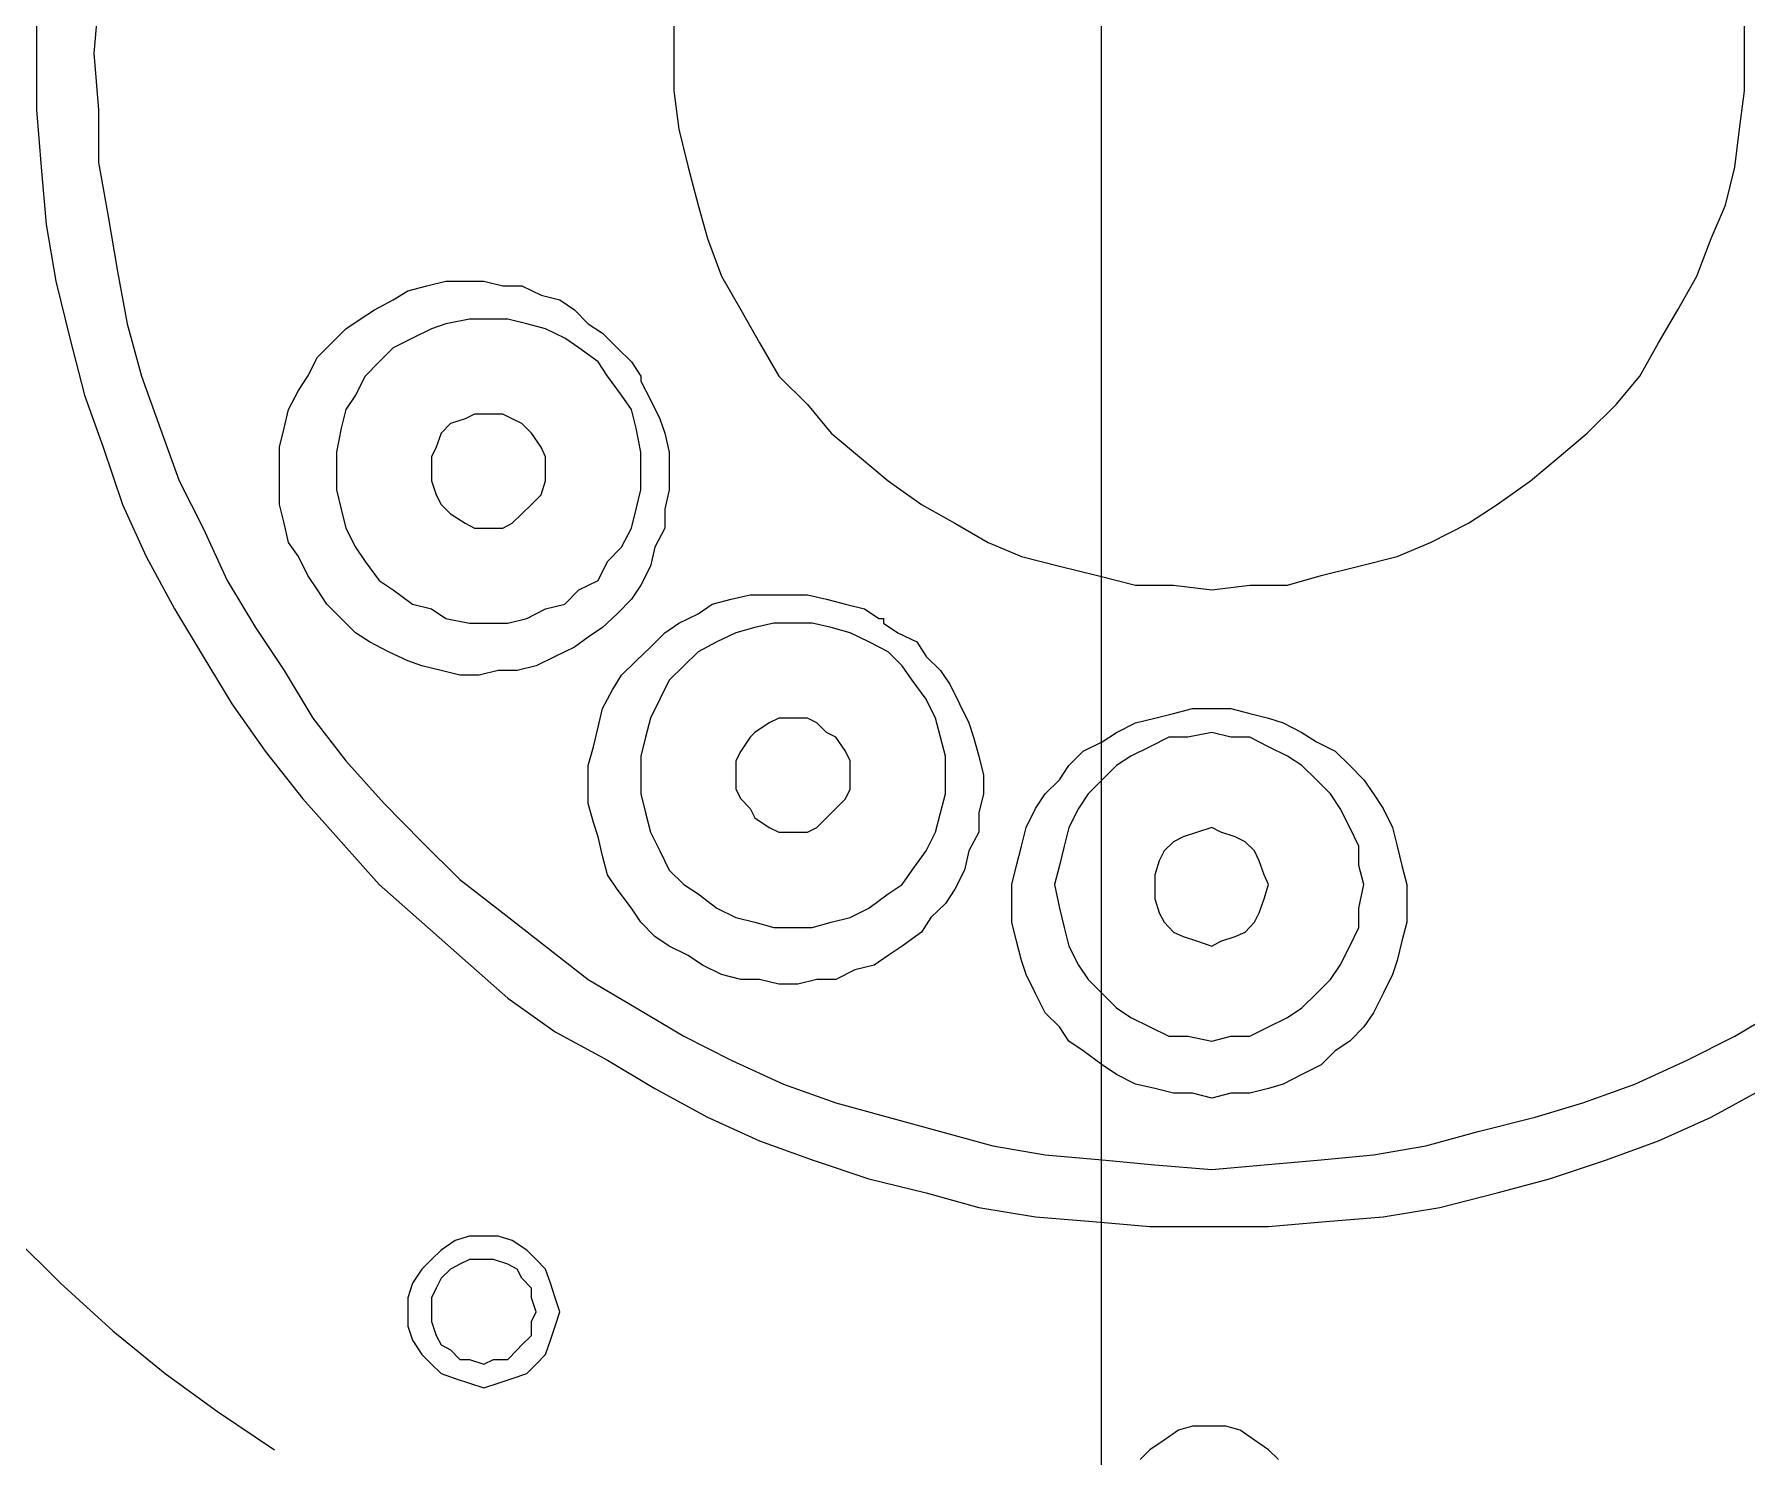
# Model space of a CAD drawing. Extents: x 468514 to 728049, y -74127 to 69080.
# Drawn here: x 555794.52 to 555813.79, y -68598.93 to -68582.93 of the extents above; entities that cross this region are included whole.
import ezdxf

# ---------------------------------------------------------------- set-up
doc = ezdxf.new("R2010")
doc.units = 0
doc.header["$LTSCALE"] = 500
doc.header["$MEASUREMENT"] = 0
doc.linetypes.add('HIDDEN2', pattern=[0.1875, 0.125, -0.0625])
for name, color, linetype in [('E 立面填充', 250, 'Continuous'), ('E 立面标注尺寸', 9, 'Continuous'), ('L-立面家具、洁具', 153, 'Continuous')]:
    doc.layers.add(name, color=color, linetype=linetype)
doc.styles.add('PDC DIM', font='PMingLiU-ExtB.ttf', dxfattribs={"width": 0.85})
doc.dimstyles.new('PDC-A2', dxfattribs={"dimscale": 0, "dimtxt": 2.5, "dimasz": 1, "dimexe": 1, "dimexo": 1, "dimgap": 0.7, "dimtad": 1, "dimdec": 0, "dimtxsty": 'PDC DIM', "dimblk": 'ARCHTICK', "dimcen": 1, "dimdle": 1, "dimclrd": 8, "dimclre": 8, "dimclrt": 9, "dimadec": 0, "dimazin": 0, "dimtfac": 1, "dimtdec": 0, "dimtix": 1, "dimtmove": 2, "dimatfit": 3, "dimldrblk": 'PDC A2 T R', "dimfxl": 10, "dimfxlon": 1, "dimarcsym": 0})

# ---------------------------------------------------------------- blocks, each defined once
blk = doc.blocks.new('A$C2F8A30B2')
at = {"linetype": 'HIDDEN2', "lineweight": -2, "ltscale": 20}
for p, q in [((98.077, 829.231), (98.132, 828.639)), ((98.774, 829.283), (98.774, 828.639)), ((79.562, 828.639), (79.562, 829.066)), ((91.605, 829.066), (91.605, 828.639)), ((79.562, 828.216), (79.562, 828.639)), ((79.562, 828.639), (79.562, 828.639)), ((91.605, 828.639), (91.605, 828.216)), ((98.132, 828.639), (98.077, 828.001)), ((98.774, 828.639), (98.774, 828.001)), ((79.615, 827.786), (79.562, 828.216)), ((91.605, 828.216), (91.548, 827.786)), ((98.077, 828.001), (98.077, 827.411)), ((98.774, 828.001), (98.722, 827.356)), ((79.669, 827.356), (79.615, 827.786)), ((91.548, 827.786), (91.443, 827.356)), ((79.775, 826.929), (79.669, 827.356)), ((91.443, 827.356), (91.333, 826.929)), ((98.077, 827.411), (97.972, 826.826)), ((98.722, 827.356), (98.667, 826.714)), ((79.937, 826.556), (79.775, 826.929)), ((91.333, 826.929), (91.228, 826.556)), ((97.972, 826.826), (97.864, 826.183)), ((98.667, 826.714), (98.559, 826.076)), ((80.097, 826.131), (79.937, 826.556)), ((91.228, 826.556), (91.068, 826.131)), ((80.312, 825.754), (80.097, 826.131)), ((91.068, 826.131), (90.853, 825.754)), ((97.864, 826.183), (97.757, 825.596)), ((93.315, 826.021), (93.1, 825.916)), ((93.53, 826.021), (93.315, 826.021)), ((93.743, 826.076), (93.53, 826.021)), ((93.955, 826.076), (93.743, 826.076)), ((94.17, 826.076), (93.955, 826.076)), ((94.385, 826.021), (94.17, 826.076)), ((94.6, 825.966), (94.385, 826.021)), ((94.762, 825.863), (94.6, 825.966)), ((98.559, 826.076), (98.402, 825.434)), ((80.527, 825.381), (80.312, 825.754)), ((90.853, 825.754), (90.64, 825.381)), ((92.725, 825.754), (92.568, 825.596)), ((92.888, 825.863), (92.725, 825.754)), ((93.1, 825.916), (92.888, 825.863)), ((94.975, 825.754), (94.762, 825.863)), ((95.135, 825.648), (94.975, 825.754)), ((92.568, 825.596), (92.407, 825.488)), ((93.048, 825.539), (93.26, 825.596)), ((93.26, 825.596), (93.475, 825.648)), ((93.475, 825.648), (93.69, 825.648)), ((93.69, 825.648), (93.905, 825.648)), ((93.905, 825.648), (94.17, 825.596)), ((94.17, 825.596), (94.332, 825.539)), ((95.295, 825.539), (95.135, 825.648)), ((97.757, 825.596), (97.595, 825.004)), ((80.739, 825.004), (80.527, 825.381)), ((90.64, 825.381), (90.425, 825.004)), ((92.407, 825.488), (92.243, 825.326)), ((92.673, 825.326), (92.833, 825.434)), ((92.833, 825.434), (93.048, 825.539)), ((94.332, 825.539), (94.547, 825.434)), ((94.547, 825.434), (94.762, 825.326)), ((95.455, 825.381), (95.295, 825.539)), ((95.615, 825.219), (95.455, 825.381)), ((98.402, 825.434), (98.237, 824.793)), ((92.083, 825.168), (91.978, 825.004)), ((92.243, 825.326), (92.083, 825.168)), ((92.353, 825.004), (92.458, 825.168)), ((92.458, 825.168), (92.673, 825.326)), ((94.762, 825.326), (94.92, 825.168)), ((94.92, 825.168), (95.08, 825.004)), ((95.725, 825.004), (95.615, 825.219)), ((81.005, 824.686), (80.739, 825.004)), ((90.425, 825.004), (90.103, 824.686)), ((91.978, 825.004), (91.978, 824.951)), ((92.193, 824.793), (92.353, 825.004)), ((95.08, 825.004), (95.187, 824.793)), ((95.83, 824.844), (95.725, 825.004)), ((97.595, 825.004), (97.384, 824.421)), ((91.978, 824.951), (91.868, 824.741)), ((91.978, 824.951), (91.978, 824.951)), ((92.083, 824.631), (92.193, 824.793)), ((95.187, 824.793), (95.295, 824.631)), ((95.939, 824.631), (95.83, 824.844)), ((98.237, 824.793), (98.024, 824.206)), ((81.329, 824.366), (81.005, 824.686)), ((90.103, 824.686), (89.836, 824.366)), ((91.868, 824.741), (91.763, 824.526)), ((92.03, 824.421), (92.083, 824.631)), ((95.295, 824.631), (95.35, 824.421)), ((95.99, 824.421), (95.939, 824.631)), ((91.763, 824.526), (91.708, 824.366)), ((91.978, 824.151), (92.03, 824.421)), ((93.208, 824.366), (93.315, 824.473)), ((93.315, 824.473), (93.423, 824.526)), ((93.423, 824.526), (93.53, 824.578)), ((93.53, 824.578), (93.69, 824.578)), ((93.69, 824.578), (93.85, 824.578)), ((93.85, 824.578), (93.955, 824.526)), ((93.955, 824.526), (94.118, 824.473)), ((94.118, 824.473), (94.225, 824.366)), ((95.35, 824.421), (95.402, 824.151)), ((96.043, 824.206), (95.99, 824.421)), ((97.384, 824.421), (97.169, 823.829)), ((81.647, 824.098), (81.329, 824.366)), ((89.836, 824.366), (89.516, 824.098)), ((91.708, 824.366), (91.658, 824.151)), ((93.048, 824.098), (93.1, 824.206)), ((93.1, 824.206), (93.208, 824.366)), ((94.225, 824.366), (94.28, 824.206)), ((94.28, 824.206), (94.332, 824.098)), ((96.043, 823.991), (96.043, 824.206)), ((98.024, 824.206), (97.81, 823.561)), ((81.969, 823.829), (81.647, 824.098)), ((89.516, 824.098), (89.196, 823.829)), ((91.658, 824.151), (91.658, 823.938)), ((91.978, 823.938), (91.978, 824.151)), ((93.048, 823.938), (93.048, 824.098)), ((94.332, 824.098), (94.332, 823.938)), ((95.402, 824.151), (95.402, 823.938)), ((82.344, 823.561), (81.969, 823.829)), ((89.196, 823.829), (88.821, 823.561)), ((91.658, 823.938), (91.658, 823.726)), ((91.978, 823.726), (91.978, 823.938)), ((91.978, 823.938), (91.978, 823.938)), ((93.048, 823.829), (93.048, 823.938)), ((93.048, 823.938), (93.048, 823.938)), ((93.1, 823.671), (93.048, 823.829)), ((94.332, 823.829), (94.28, 823.671)), ((94.332, 823.938), (94.332, 823.829)), ((95.402, 823.938), (95.402, 823.726)), ((96.043, 823.778), (96.043, 823.991)), ((97.169, 823.829), (96.902, 823.294)), ((91.658, 823.726), (91.708, 823.511)), ((92.03, 823.511), (91.978, 823.726)), ((93.208, 823.561), (93.1, 823.671)), ((94.28, 823.671), (94.225, 823.561)), ((95.402, 823.726), (95.35, 823.511)), ((96.043, 823.561), (96.043, 823.778)), ((82.664, 823.351), (82.344, 823.561)), ((88.821, 823.561), (88.446, 823.351)), ((91.708, 823.511), (91.708, 823.294)), ((92.083, 823.294), (92.03, 823.511)), ((93.315, 823.458), (93.208, 823.561)), ((93.423, 823.351), (93.315, 823.458)), ((94.118, 823.458), (93.955, 823.351)), ((94.225, 823.561), (94.118, 823.458)), ((95.35, 823.511), (95.295, 823.294)), ((95.99, 823.351), (96.043, 823.561)), ((97.81, 823.561), (97.542, 822.976)), ((83.092, 823.136), (82.664, 823.351)), ((88.446, 823.351), (88.071, 823.136)), ((91.708, 823.294), (91.818, 823.083)), ((92.193, 823.083), (92.083, 823.294)), ((93.53, 823.294), (93.423, 823.351)), ((93.69, 823.294), (93.53, 823.294)), ((93.85, 823.294), (93.69, 823.294)), ((93.955, 823.351), (93.85, 823.294)), ((95.295, 823.294), (95.187, 823.083)), ((95.939, 823.136), (95.99, 823.351)), ((96.902, 823.294), (96.632, 822.708)), ((83.469, 822.976), (83.092, 823.136)), ((88.071, 823.136), (87.696, 822.976)), ((91.818, 823.083), (91.868, 822.868)), ((92.353, 822.919), (92.193, 823.083)), ((95.187, 823.083), (95.08, 822.919)), ((95.83, 822.976), (95.939, 823.136)), ((83.899, 822.868), (83.469, 822.976)), ((84.324, 822.763), (83.899, 822.868)), ((87.268, 822.868), (86.841, 822.763)), ((87.696, 822.976), (87.268, 822.868)), ((91.868, 822.868), (91.978, 822.653)), ((92.458, 822.708), (92.353, 822.919)), ((95.08, 822.919), (94.92, 822.708)), ((95.725, 822.763), (95.83, 822.976)), ((97.542, 822.976), (97.222, 822.388)), ((84.701, 822.653), (84.324, 822.763)), ((86.841, 822.763), (86.411, 822.653)), ((92.673, 822.601), (92.458, 822.708)), ((94.92, 822.708), (94.762, 822.601)), ((95.615, 822.601), (95.725, 822.763)), ((96.632, 822.708), (96.312, 822.176)), ((85.126, 822.653), (84.701, 822.653)), ((85.554, 822.601), (85.126, 822.653)), ((85.984, 822.653), (85.554, 822.601)), ((86.411, 822.653), (85.984, 822.653)), ((89.888, 822.496), (89.676, 822.441)), ((90.103, 822.546), (89.888, 822.496)), ((90.318, 822.546), (90.103, 822.546)), ((90.533, 822.546), (90.318, 822.546)), ((90.746, 822.546), (90.533, 822.546)), ((90.96, 822.496), (90.746, 822.546)), ((91.175, 822.441), (90.96, 822.496)), ((91.978, 822.653), (92.083, 822.496)), ((92.083, 822.496), (92.243, 822.333)), ((92.833, 822.441), (92.673, 822.601)), ((94.762, 822.601), (94.547, 822.441)), ((95.51, 822.441), (95.615, 822.601)), ((89.301, 822.281), (89.248, 822.281)), ((89.248, 822.281), (89.248, 822.226)), ((89.461, 822.388), (89.301, 822.281)), ((89.676, 822.441), (89.461, 822.388)), ((91.333, 822.333), (91.175, 822.441)), ((91.548, 822.226), (91.333, 822.333)), ((92.243, 822.333), (92.407, 822.176)), ((93.048, 822.388), (92.833, 822.441)), ((93.26, 822.281), (93.048, 822.388)), ((93.475, 822.226), (93.26, 822.281)), ((94.17, 822.281), (93.905, 822.226)), ((94.332, 822.388), (94.17, 822.281)), ((94.547, 822.441), (94.332, 822.388)), ((95.187, 822.119), (95.35, 822.281)), ((95.35, 822.281), (95.51, 822.441)), ((97.222, 822.388), (96.902, 821.851)), ((89.086, 822.119), (88.871, 822.015)), ((89.248, 822.226), (89.086, 822.119)), ((89.41, 822.015), (89.621, 822.119)), ((89.621, 822.119), (89.836, 822.176)), ((89.836, 822.176), (90.051, 822.226)), ((90.051, 822.226), (90.265, 822.226)), ((90.265, 822.226), (90.48, 822.226)), ((90.48, 822.226), (90.693, 822.176)), ((90.693, 822.176), (90.908, 822.119)), ((90.908, 822.119), (91.121, 822.015)), ((91.708, 822.119), (91.548, 822.226)), ((91.868, 821.958), (91.708, 822.119)), ((92.407, 822.176), (92.568, 822.068)), ((93.69, 822.226), (93.475, 822.226)), ((93.905, 822.226), (93.69, 822.226)), ((95.03, 822.015), (95.187, 822.119)), ((96.312, 822.176), (95.99, 821.693)), ((88.871, 822.015), (88.766, 821.851)), ((89.035, 821.746), (89.196, 821.904)), ((89.196, 821.904), (89.41, 822.015)), ((91.121, 822.015), (91.333, 821.904)), ((91.333, 821.904), (91.493, 821.746)), ((92.03, 821.801), (91.868, 821.958)), ((92.568, 822.068), (92.725, 821.958)), ((92.725, 821.958), (92.94, 821.851)), ((94.6, 821.801), (94.815, 821.904)), ((94.815, 821.904), (95.03, 822.015)), ((88.766, 821.851), (88.606, 821.693)), ((88.926, 821.586), (89.035, 821.746)), ((91.493, 821.746), (91.658, 821.586)), ((92.193, 821.641), (92.03, 821.801)), ((92.94, 821.851), (93.155, 821.746)), ((93.155, 821.746), (93.368, 821.693)), ((94.225, 821.693), (94.44, 821.746)), ((94.44, 821.746), (94.6, 821.801)), ((96.902, 821.851), (96.577, 821.32)), ((88.498, 821.531), (88.391, 821.32)), ((88.606, 821.693), (88.498, 821.531)), ((88.766, 821.373), (88.926, 821.586)), ((91.658, 821.586), (91.763, 821.373)), ((92.296, 821.478), (92.193, 821.641)), ((93.368, 821.693), (93.583, 821.693)), ((93.583, 821.693), (93.797, 821.641)), ((93.797, 821.641), (94.012, 821.641)), ((94.012, 821.641), (94.225, 821.693)), ((95.99, 821.693), (95.668, 821.156)), ((88.391, 821.32), (88.286, 821.106)), ((88.661, 821.156), (88.766, 821.373)), ((91.763, 821.373), (91.868, 821.156)), ((92.407, 821.266), (92.296, 821.478)), ((96.577, 821.32), (96.205, 820.786)), ((84.916, 821.156), (84.751, 821.106)), ((85.126, 821.211), (84.916, 821.156)), ((85.341, 821.266), (85.126, 821.211)), ((85.554, 821.266), (85.341, 821.266)), ((85.769, 821.266), (85.554, 821.266)), ((85.984, 821.211), (85.769, 821.266)), ((86.196, 821.156), (85.984, 821.211)), ((86.411, 821.106), (86.196, 821.156)), ((88.606, 820.943), (88.661, 821.156)), ((89.996, 821.106), (90.103, 821.156)), ((90.103, 821.156), (90.265, 821.156)), ((90.265, 821.156), (90.425, 821.156)), ((90.425, 821.156), (90.533, 821.106)), ((91.868, 821.156), (91.923, 820.943)), ((92.458, 821.055), (92.407, 821.266)), ((95.668, 821.156), (95.295, 820.678)), ((84.539, 820.998), (84.377, 820.891)), ((84.751, 821.106), (84.539, 820.998)), ((84.916, 820.836), (85.126, 820.943)), ((85.126, 820.943), (85.341, 820.943)), ((85.341, 820.943), (85.554, 820.998)), ((85.554, 820.998), (85.824, 820.943)), ((85.824, 820.943), (86.036, 820.943)), ((86.036, 820.943), (86.249, 820.836)), ((86.626, 820.998), (86.411, 821.106)), ((86.788, 820.891), (86.626, 820.998)), ((88.233, 820.943), (88.176, 820.729)), ((88.286, 821.106), (88.233, 820.943)), ((88.551, 820.729), (88.606, 820.943)), ((89.676, 820.786), (89.783, 820.943)), ((89.783, 820.943), (89.888, 820.998)), ((89.888, 820.998), (89.996, 821.106)), ((90.533, 821.106), (90.693, 820.998)), ((90.693, 820.998), (90.746, 820.943)), ((90.746, 820.943), (90.853, 820.786)), ((91.923, 820.943), (91.978, 820.729)), ((92.511, 820.836), (92.458, 821.055)), ((84.166, 820.786), (84.002, 820.625)), ((84.377, 820.891), (84.166, 820.786)), ((84.701, 820.729), (84.916, 820.836)), ((86.249, 820.836), (86.464, 820.729)), ((86.999, 820.786), (86.788, 820.891)), ((87.161, 820.625), (86.999, 820.786)), ((89.621, 820.678), (89.676, 820.786)), ((90.853, 820.786), (90.908, 820.678)), ((92.568, 820.625), (92.511, 820.836)), ((96.205, 820.786), (95.779, 820.251)), ((84.002, 820.625), (83.842, 820.463)), ((84.377, 820.463), (84.539, 820.625)), ((84.539, 820.625), (84.701, 820.729)), ((86.464, 820.729), (86.626, 820.625)), ((86.626, 820.625), (86.788, 820.463)), ((87.268, 820.463), (87.161, 820.625)), ((88.176, 820.729), (88.121, 820.516)), ((88.551, 820.516), (88.551, 820.729)), ((89.621, 820.516), (89.621, 820.678)), ((90.908, 820.678), (90.908, 820.516)), ((91.978, 820.729), (91.978, 820.516)), ((92.568, 820.408), (92.568, 820.625)), ((95.295, 820.678), (94.865, 820.196)), ((83.842, 820.463), (83.736, 820.305)), ((84.217, 820.305), (84.377, 820.463)), ((86.788, 820.463), (86.946, 820.305)), ((87.428, 820.305), (87.268, 820.463)), ((88.121, 820.516), (88.121, 820.305)), ((88.551, 820.305), (88.551, 820.516)), ((88.551, 820.516), (88.551, 820.516)), ((89.621, 820.358), (89.621, 820.516)), ((89.621, 820.516), (89.621, 820.516)), ((89.676, 820.251), (89.621, 820.358)), ((90.908, 820.358), (90.853, 820.251)), ((90.908, 820.516), (90.908, 820.358)), ((91.978, 820.516), (91.978, 820.305)), ((92.568, 820.196), (92.568, 820.408)), ((83.736, 820.305), (83.627, 820.141)), ((84.109, 820.141), (84.217, 820.305)), ((86.946, 820.305), (87.054, 820.141)), ((87.538, 820.141), (87.428, 820.305)), ((88.121, 820.305), (88.176, 820.091)), ((88.606, 820.091), (88.551, 820.305)), ((89.783, 820.141), (89.676, 820.251)), ((90.853, 820.251), (90.746, 820.141)), ((91.978, 820.305), (91.923, 820.091)), ((92.511, 819.983), (92.568, 820.196)), ((94.865, 820.196), (94.44, 819.768)), ((95.779, 820.251), (95.35, 819.768)), ((83.627, 820.141), (83.522, 819.928)), ((84.002, 819.928), (84.109, 820.141)), ((87.054, 820.141), (87.161, 819.928)), ((87.643, 819.928), (87.538, 820.141)), ((88.176, 820.091), (88.176, 819.876)), ((88.661, 819.876), (88.606, 820.091)), ((89.888, 820.036), (89.783, 820.141)), ((89.996, 819.928), (89.888, 820.036)), ((90.693, 820.036), (90.533, 819.928)), ((90.746, 820.141), (90.693, 820.036)), ((91.923, 820.091), (91.868, 819.876)), ((92.458, 819.823), (92.511, 819.983)), ((83.522, 819.928), (83.469, 819.716)), ((83.899, 819.716), (84.002, 819.928)), ((85.179, 819.768), (85.289, 819.823)), ((85.289, 819.823), (85.451, 819.876)), ((85.451, 819.876), (85.554, 819.928)), ((85.554, 819.928), (85.714, 819.876)), ((85.714, 819.876), (85.876, 819.823)), ((85.876, 819.823), (85.984, 819.768)), ((87.161, 819.928), (87.214, 819.716)), ((87.696, 819.716), (87.643, 819.928)), ((88.176, 819.876), (88.286, 819.665)), ((88.766, 819.665), (88.661, 819.876)), ((90.103, 819.876), (89.996, 819.928)), ((90.265, 819.876), (90.103, 819.876)), ((90.425, 819.876), (90.265, 819.876)), ((90.533, 819.928), (90.425, 819.876)), ((91.868, 819.876), (91.763, 819.665)), ((92.407, 819.608), (92.458, 819.823)), ((83.469, 819.716), (83.416, 819.501)), ((83.899, 819.501), (83.899, 819.716)), ((85.019, 819.553), (85.074, 819.665)), ((85.074, 819.665), (85.179, 819.768)), ((85.984, 819.768), (86.091, 819.665)), ((86.091, 819.665), (86.144, 819.553)), ((87.214, 819.716), (87.268, 819.501)), ((87.749, 819.501), (87.696, 819.716)), ((88.286, 819.665), (88.336, 819.446)), ((88.926, 819.446), (88.766, 819.665)), ((91.763, 819.665), (91.658, 819.446)), ((92.353, 819.396), (92.407, 819.608)), ((94.44, 819.768), (94.012, 819.341)), ((95.35, 819.768), (94.92, 819.288)), ((83.416, 819.501), (83.361, 819.288)), ((83.842, 819.288), (83.899, 819.501)), ((84.916, 819.288), (84.964, 819.396)), ((84.964, 819.396), (85.019, 819.553)), ((86.144, 819.553), (86.196, 819.396)), ((86.196, 819.396), (86.196, 819.288)), ((87.268, 819.501), (87.323, 819.288)), ((87.803, 819.288), (87.749, 819.501)), ((88.336, 819.446), (88.446, 819.233)), ((89.035, 819.288), (88.926, 819.446)), ((91.658, 819.446), (91.493, 819.288)), ((92.243, 819.233), (92.353, 819.396)), ((83.361, 819.288), (83.361, 819.073)), ((83.899, 819.018), (83.842, 819.288)), ((83.842, 819.288), (83.842, 819.288)), ((84.964, 819.126), (84.916, 819.288)), ((84.916, 819.288), (84.916, 819.288)), ((86.196, 819.288), (86.196, 819.126)), ((87.323, 819.288), (87.268, 819.018)), ((87.803, 819.073), (87.803, 819.288)), ((88.446, 819.233), (88.551, 819.073)), ((89.196, 819.181), (89.035, 819.288)), ((91.493, 819.288), (91.333, 819.181)), ((92.083, 819.018), (92.243, 819.233)), ((94.012, 819.341), (93.53, 818.968)), ((94.92, 819.288), (94.44, 818.861)), ((83.361, 819.073), (83.361, 818.861)), ((83.899, 818.804), (83.899, 819.018)), ((85.019, 818.968), (84.964, 819.126)), ((86.196, 819.126), (86.144, 818.968)), ((87.268, 819.018), (87.214, 818.804)), ((87.803, 818.861), (87.803, 819.073)), ((88.551, 819.073), (88.713, 818.915)), ((89.41, 819.018), (89.196, 819.181)), ((89.621, 818.915), (89.41, 819.018)), ((91.121, 819.018), (90.908, 818.915)), ((91.333, 819.181), (91.121, 819.018)), ((91.978, 818.861), (92.083, 819.018)), ((83.361, 818.861), (83.416, 818.648)), ((85.074, 818.861), (85.019, 818.968)), ((85.179, 818.751), (85.074, 818.861)), ((86.091, 818.861), (85.984, 818.751)), ((86.144, 818.968), (86.091, 818.861)), ((87.749, 818.648), (87.803, 818.861)), ((88.713, 818.915), (88.821, 818.751)), ((89.836, 818.861), (89.621, 818.915)), ((90.051, 818.804), (89.836, 818.861)), ((90.693, 818.861), (90.48, 818.804)), ((90.908, 818.915), (90.693, 818.861)), ((91.818, 818.701), (91.978, 818.861)), ((93.53, 818.968), (93.048, 818.593)), ((94.44, 818.861), (93.955, 818.431)), ((83.416, 818.648), (83.469, 818.431)), ((84.002, 818.593), (83.899, 818.804)), ((85.289, 818.701), (85.179, 818.751)), ((85.451, 818.648), (85.289, 818.701)), ((85.554, 818.593), (85.451, 818.648)), ((85.714, 818.648), (85.554, 818.593)), ((85.876, 818.701), (85.714, 818.648)), ((85.984, 818.751), (85.876, 818.701)), ((87.214, 818.804), (87.161, 818.593)), ((87.696, 818.431), (87.749, 818.648)), ((88.821, 818.751), (89.035, 818.593)), ((90.265, 818.804), (90.051, 818.804)), ((90.48, 818.804), (90.265, 818.804)), ((91.658, 818.593), (91.818, 818.701)), ((83.469, 818.431), (83.522, 818.273)), ((84.109, 818.38), (84.002, 818.593)), ((87.161, 818.593), (87.054, 818.38)), ((87.643, 818.273), (87.696, 818.431)), ((89.035, 818.593), (89.196, 818.486)), ((89.196, 818.486), (89.353, 818.38)), ((91.283, 818.38), (91.443, 818.486)), ((91.443, 818.486), (91.658, 818.593)), ((93.048, 818.593), (92.568, 818.218)), ((93.955, 818.431), (93.475, 818.006)), ((83.522, 818.273), (83.627, 818.058)), ((84.217, 818.218), (84.109, 818.38)), ((87.054, 818.38), (86.946, 818.218)), ((87.538, 818.058), (87.643, 818.273)), ((89.353, 818.38), (89.568, 818.326)), ((89.568, 818.326), (89.783, 818.218)), ((90.853, 818.218), (91.068, 818.273)), ((91.068, 818.273), (91.283, 818.38)), ((83.627, 818.058), (83.736, 817.843)), ((84.377, 818.058), (84.217, 818.218)), ((84.539, 817.898), (84.377, 818.058)), ((86.788, 818.058), (86.626, 817.898)), ((86.946, 818.218), (86.788, 818.058)), ((87.428, 817.843), (87.538, 818.058)), ((89.783, 818.218), (89.996, 818.218)), ((89.996, 818.218), (90.211, 818.166)), ((90.211, 818.166), (90.425, 818.166)), ((90.425, 818.166), (90.64, 818.218)), ((90.64, 818.218), (90.853, 818.218)), ((92.568, 818.218), (92.03, 817.898)), ((79.669, 817.578), (79.132, 817.898)), ((84.701, 817.791), (84.539, 817.898)), ((86.626, 817.898), (86.464, 817.791)), ((92.03, 817.898), (91.493, 817.578)), ((93.475, 818.006), (92.94, 817.628)), ((83.736, 817.843), (83.842, 817.685)), ((83.842, 817.685), (84.002, 817.525)), ((84.916, 817.685), (84.701, 817.791)), ((85.126, 817.578), (84.916, 817.685)), ((86.249, 817.685), (86.036, 817.578)), ((86.464, 817.791), (86.249, 817.685)), ((87.161, 817.525), (87.268, 817.685)), ((87.268, 817.685), (87.428, 817.843)), ((80.204, 817.311), (79.669, 817.578)), ((84.002, 817.525), (84.166, 817.416)), ((85.341, 817.578), (85.126, 817.578)), ((85.554, 817.525), (85.341, 817.578)), ((85.824, 817.578), (85.554, 817.525)), ((86.036, 817.578), (85.824, 817.578)), ((86.999, 817.416), (87.161, 817.525)), ((91.493, 817.578), (90.96, 817.311)), ((92.94, 817.628), (92.353, 817.311)), ((80.794, 817.041), (80.204, 817.311)), ((84.166, 817.416), (84.324, 817.258)), ((86.788, 817.258), (86.999, 817.416)), ((90.96, 817.311), (90.371, 817.041)), ((92.353, 817.311), (91.818, 816.99)), ((84.324, 817.258), (84.539, 817.148)), ((84.539, 817.148), (84.751, 817.041)), ((86.411, 817.041), (86.626, 817.148)), ((86.626, 817.148), (86.788, 817.258)), ((79.937, 816.668), (79.347, 816.99)), ((81.379, 816.828), (80.794, 817.041)), ((84.751, 817.041), (84.916, 816.99)), ((84.916, 816.99), (85.126, 816.938)), ((85.126, 816.938), (85.341, 816.938)), ((85.341, 816.938), (85.554, 816.883)), ((85.554, 816.883), (85.769, 816.938)), ((85.769, 816.938), (85.984, 816.938)), ((85.984, 816.938), (86.196, 816.99)), ((86.196, 816.99), (86.411, 817.041)), ((90.371, 817.041), (89.783, 816.828)), ((91.818, 816.99), (91.228, 816.668)), ((81.917, 816.668), (81.379, 816.828)), ((89.783, 816.828), (89.196, 816.668)), ((80.527, 816.401), (79.937, 816.668)), ((82.557, 816.508), (81.917, 816.668)), ((83.147, 816.346), (82.557, 816.508)), ((88.606, 816.508), (88.018, 816.346)), ((89.196, 816.668), (88.606, 816.508)), ((91.228, 816.668), (90.64, 816.401)), ((81.114, 816.188), (80.527, 816.401)), ((83.736, 816.245), (83.147, 816.346)), ((88.018, 816.346), (87.428, 816.245)), ((90.64, 816.401), (90.051, 816.188)), ((81.754, 815.973), (81.114, 816.188)), ((84.324, 816.188), (83.736, 816.245)), ((84.964, 816.133), (84.324, 816.188)), ((85.554, 816.081), (84.964, 816.133)), ((86.196, 816.133), (85.554, 816.081)), ((86.788, 816.188), (86.196, 816.133)), ((87.428, 816.245), (86.788, 816.188)), ((90.051, 816.188), (89.41, 815.973)), ((82.344, 815.815), (81.754, 815.973)), ((89.41, 815.973), (88.766, 815.815)), ((82.987, 815.653), (82.344, 815.815)), ((88.766, 815.815), (88.176, 815.653)), ((83.627, 815.548), (82.987, 815.653)), ((84.271, 815.493), (83.627, 815.548)), ((87.538, 815.548), (86.893, 815.493)), ((88.176, 815.653), (87.538, 815.548)), ((84.916, 815.438), (84.271, 815.493)), ((85.554, 815.438), (84.916, 815.438)), ((86.249, 815.438), (85.554, 815.438)), ((86.893, 815.493), (86.249, 815.438)), ((93.155, 815.065), (93.26, 815.173)), ((93.26, 815.173), (93.423, 815.28)), ((93.423, 815.28), (93.583, 815.331)), ((93.583, 815.331), (93.743, 815.331)), ((93.743, 815.331), (93.905, 815.331)), ((93.905, 815.331), (94.065, 815.28)), ((94.065, 815.28), (94.225, 815.173)), ((94.225, 815.173), (94.332, 815.065)), ((99.04, 815.331), (98.507, 814.8)), ((92.993, 814.8), (93.048, 814.958)), ((93.048, 814.958), (93.155, 815.065)), ((93.315, 814.855), (93.368, 814.958)), ((93.368, 814.958), (93.475, 815.013)), ((93.475, 815.013), (93.635, 815.065)), ((93.635, 815.065), (93.743, 815.065)), ((93.743, 815.065), (93.905, 815.065)), ((93.905, 815.065), (94.012, 815.013)), ((94.012, 815.013), (94.118, 814.958)), ((94.118, 814.958), (94.225, 814.855)), ((94.332, 815.065), (94.44, 814.958)), ((94.44, 814.958), (94.547, 814.8)), ((92.94, 814.636), (92.993, 814.8)), ((93.208, 814.743), (93.315, 814.855)), ((94.225, 814.855), (94.28, 814.743)), ((94.547, 814.8), (94.6, 814.636)), ((98.507, 814.8), (97.917, 814.263)), ((92.888, 814.478), (92.94, 814.636)), ((93.155, 814.478), (93.208, 814.636)), ((93.208, 814.636), (93.208, 814.743)), ((94.28, 814.743), (94.332, 814.636)), ((94.332, 814.636), (94.332, 814.478)), ((94.6, 814.636), (94.6, 814.478)), ((92.94, 814.316), (92.888, 814.478)), ((92.888, 814.478), (92.888, 814.478)), ((93.208, 814.37), (93.155, 814.478)), ((93.155, 814.478), (93.155, 814.478)), ((94.332, 814.478), (94.332, 814.37)), ((94.6, 814.478), (94.6, 814.316)), ((92.993, 814.158), (92.94, 814.316)), ((93.208, 814.21), (93.208, 814.37)), ((93.315, 814.105), (93.208, 814.21)), ((94.28, 814.21), (94.225, 814.105)), ((94.332, 814.37), (94.28, 814.21)), ((94.6, 814.316), (94.547, 814.158)), ((97.917, 814.263), (97.327, 813.783)), ((93.048, 813.996), (92.993, 814.158)), ((93.155, 813.89), (93.048, 813.996)), ((93.368, 814.05), (93.315, 814.105)), ((93.475, 813.941), (93.368, 814.05)), ((94.118, 814.05), (94.012, 813.941)), ((94.225, 814.105), (94.118, 814.05)), ((94.44, 813.996), (94.332, 813.89)), ((94.547, 814.158), (94.44, 813.996)), ((93.26, 813.783), (93.155, 813.89)), ((93.635, 813.941), (93.475, 813.941)), ((93.743, 813.89), (93.635, 813.941)), ((93.905, 813.941), (93.743, 813.89)), ((94.012, 813.941), (93.905, 813.941)), ((94.332, 813.89), (94.225, 813.783)), ((93.423, 813.728), (93.26, 813.783)), ((93.583, 813.675), (93.423, 813.728)), ((93.743, 813.623), (93.583, 813.675)), ((93.905, 813.675), (93.743, 813.623)), ((94.065, 813.728), (93.905, 813.675)), ((94.225, 813.783), (94.065, 813.728)), ((97.327, 813.783), (96.74, 813.355)), ((96.74, 813.355), (96.097, 812.926)), ((84.916, 812.926), (85.074, 813.033)), ((85.074, 813.033), (85.234, 813.145)), ((85.234, 813.145), (85.394, 813.193)), ((85.394, 813.193), (85.554, 813.193)), ((85.554, 813.193), (85.769, 813.193)), ((85.769, 813.193), (85.929, 813.145)), ((85.929, 813.145), (86.091, 813.033)), ((86.091, 813.033), (86.249, 812.926)), ((84.804, 812.818), (84.916, 812.926)), ((86.249, 812.926), (86.359, 812.818))]:
    blk.add_line(p, q, dxfattribs=at)
for centre, radius in [((85.397, 828.869), 43.552), ((85.568, 828.871), 41.475), ((85.684, 828.792), 20.847)]:
    blk.add_circle(centre, radius, dxfattribs=at)
blk = doc.blocks.new('_ArchTick')
at = {"color": 0, "linetype": 'ByBlock', "const_width": 0.4}
blk.add_lwpolyline([(-0.5, -0.5), (0.5, 0.5)], dxfattribs=at)
blk = doc.blocks.new('PDC A2 T R')
at = {"color": 0, "linetype": 'ByBlock'}
blk.add_line((0, 0), (-2, 0), dxfattribs=at)
for points in [[(-2.14662, 0.88617), (-1.4913, 1.34503), (-0.6, 0), (0, 0)], [(-2.14662, -0.88617), (-1.4913, -1.34503), (-0.6, 0), (0, 0)]]:
    blk.add_solid(points, dxfattribs=at)

msp = doc.modelspace()

# ---------------------------------------------------------------- hatches: boundary and pattern name
at = {"layer": 'E 立面填充'}
h = msp.add_hatch(dxfattribs=at)
h.set_pattern_fill('_USER', color=256, scale=300, pattern_type=0)
h.set_pattern_definition([(0, (558293.3, -70526.5), (0, 300), [])])
h.paths.add_polyline_path([(558293.302, -68126.5), (557723.302, -68126.5), (557723.302, -70526.5), (558293.302, -70526.5)])
h.paths.add_polyline_path([(557723.302, -69976.5), (557073.302, -69976.5), (557073.302, -70196.5), (557723.302, -70196.5)], flags=17)
h.paths.add_polyline_path([(557723.302, -70226.5), (557073.302, -70226.5), (557073.302, -70526.5), (557723.302, -70526.5)], flags=17)
h.paths.add_polyline_path([(557073.302, -69526.5), (556333.302, -69526.5), (556333.302, -70526.5), (557073.302, -70526.5)], flags=17)
h.paths.add_polyline_path([(557723.302, -69326.5), (556333.302, -69326.5), (556333.302, -68126.5), (555453.302, -68126.5), (555453.302, -70526.5), (556283.302, -70526.5), (556283.302, -70476.5), (556302.302, -70476.5), (556302.302, -68446.5), (556298.302, -68446.5), (556298.302, -68426.5), (556318.302, -68426.5), (556318.302, -68446.5), (556314.302, -68446.5), (556314.302, -70476.5), (556333.302, -70476.5), (556333.302, -69526.5), (557073.302, -69526.5), (557073.302, -69676.5), (557369.302, -69676.5), (557369.302, -69626.095), (557369.302, -69569.5), (557370.691, -69561.622), (557369.302, -69561.622), (557369.302, -69537.649, -0.280803), (557398.302, -69517, -0.280797), (557427.302, -69537.648), (557427.302, -69561.622), (557425.912, -69561.622), (557427.302, -69569.5), (557427.302, -69626.095), (557427.302, -69676.5), (557723.302, -69676.5)])
h.paths.add_polyline_path([(557384.673, -69510.925, -0.167186), (557411.942, -69510.929, -0.717696), (557411.942, -69514.719, -0.167186), (557384.673, -69514.722, -0.722273)], flags=16)
h.paths.add_polyline_path([(557073.302, -68126.5), (556333.302, -68126.5), (556333.302, -69276.5), (557073.302, -69276.5)], flags=17)
h = msp.add_hatch(dxfattribs=at)
h.set_pattern_fill('_USER', color=256, scale=600, angle=90, pattern_type=0)
h.set_pattern_definition([(90, (558293.3, -70526.5), (-600, 4e-14), [])])
h.paths.add_polyline_path([(557073.302, -69526.5), (556333.302, -69526.5), (556333.302, -70526.5), (557073.302, -70526.5)], flags=17)
h.paths.add_polyline_path([(557073.302, -69276.5), (556333.302, -69276.5), (556333.302, -69326.5), (557073.302, -69326.5)], flags=17)
h.paths.add_polyline_path([(556302.302, -68446.5), (556298.302, -68446.5), (556298.302, -68426.5), (556318.302, -68426.5), (556318.302, -68446.5), (556314.302, -70476.5), (556333.302, -70476.5), (556333.302, -69526.5), (557073.302, -69526.5), (557073.302, -69676.5), (557369.302, -69676.5), (557369.302, -69626.095), (557427.302, -69626.095), (557427.302, -69561.622), (557425.912, -69561.622), (557427.302, -69569.5), (557427.302, -69626.095), (557427.302, -69676.5), (557623.302, -69676.5), (557723.302, -69676.5), (557723.302, -69326.5), (556333.302, -69326.5), (556333.302, -68126.5), (555453.302, -68126.5), (555453.302, -70526.5), (556283.302, -70526.5), (556283.302, -70476.5), (556302.302, -70476.5)])
h.paths.add_polyline_path([(557398.302, -69517, -0.082982), (557384.673, -69514.722, -0.53661), (557383.797, -69511.507, 0.172636), (557369.314, -69537.621, -0.280561)], flags=16)
h.paths.add_polyline_path([(557413.239, -69550.261, 0.10053), (557407.046, -69529.649, 0.588831), (557389.557, -69529.649, 0.10053), (557383.364, -69550.261, -0.912464)], flags=16)
edge = h.paths.add_edge_path(flags=16)
edge.add_ellipse((557398.302, -69551), major_axis=(15, 0), ratio=0.3, start_angle=0, end_angle=180, ccw=False)
edge.add_line((557413.302, -69551), (557413.302, -69556))
edge.add_ellipse((557398.302, -69556), major_axis=(-15, 0), ratio=0.3, start_angle=0, end_angle=180, ccw=False)
edge.add_line((557383.302, -69556), (557383.302, -69551))
h.paths.add_polyline_path([(557073.302, -68126.5), (556333.302, -68126.5), (556333.302, -69276.5), (557073.302, -69276.5)], flags=17)
h.paths.add_polyline_path([(557723.302, -69976.5), (557073.302, -69976.5), (557073.302, -70196.5), (557723.302, -70196.5)], flags=17)
h.paths.add_polyline_path([(557723.302, -70226.5), (557073.302, -70226.5), (557073.302, -70526.5), (557723.302, -70526.5)], flags=17)
h.paths.add_polyline_path([(558293.302, -68126.5), (557723.302, -68126.5), (557723.302, -70526.5), (558293.302, -70526.5)])

# ---------------------------------------------------------------- block references
at = {"layer": 'L-立面家具、洁具', "xscale": -1}
msp.add_blockref('A$C2F8A30B2', (555893.326, -69411.779), dxfattribs=at)

# ---------------------------------------------------------------- leaders
at = {"layer": 'E 立面标注尺寸', "annotation_type": 0, "has_hookline": 1, "hookline_direction": 0}
for points, text_width in [([(555652.899, -68927.845), (555652.899, -67026.5), (555937.502, -67026.5)], 487.064), ([(555806.532, -68688.681), (555806.532, -67176.5), (555938.055, -67176.5)], 536.711)]:
    msp.add_leader(points, dimstyle='PDC-A2', override={"dimscale": 30.000004, "dimtad": 0}, dxfattribs=dict(at, text_width=text_width))

doc.saveas('drawing.dxf')
